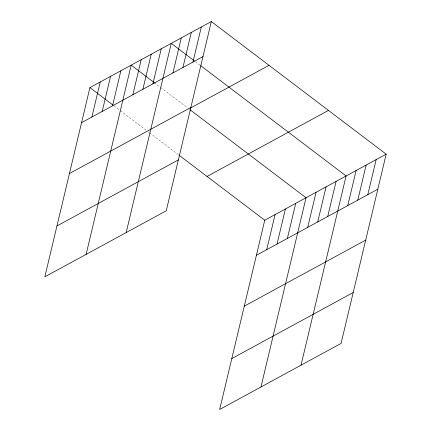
<?xml version="1.0" encoding="UTF-8"?>
<svg xmlns="http://www.w3.org/2000/svg" width="431" height="431" viewBox="0 0 431 431"><rect width="100%" height="100%" fill="white"/><g stroke="black" fill="none" stroke-linecap="round" stroke-linejoin="round"><path stroke-width="0.32" stroke-dasharray="2.15 1.62" d="M195.383 61.649L200.108 65.226M154.271 82.65L160.041 87.024M160.569 87.423L187.841 108.111M114.043 105.902L119.813 110.277M120.341 110.675L146.567 130.571M148.129 131.757L149.164 132.543M149.681 132.931L178.628 154.891"/><path stroke-width="0.65" d="M211.319 21.55L89.917 87.601L44.835 276.826L166.242 210.781L211.319 21.55L386.165 154.174L341.083 343.399L219.681 409.45L264.758 220.219L386.165 154.174M91.884 117.043L100.234 81.987M102.201 111.43L110.557 76.373M112.523 105.816L120.874 70.759M86.114 254.371L131.191 65.14L154.271 82.65M132.856 94.75L141.212 59.693M142.871 89.303L151.227 54.247M152.886 83.851L161.242 48.795M126.175 232.573L171.258 43.348L194.338 60.852M172.923 72.952L181.273 37.896M182.938 67.505L191.289 32.449M192.953 62.059L201.304 26.997M266.73 249.662L275.08 214.606M277.047 244.048L285.397 208.992M287.364 238.435L295.72 203.378M260.96 386.995L306.037 197.764L189.926 109.689M307.702 227.374L316.052 192.318M317.717 221.922L326.068 186.865M327.732 216.475L336.083 181.419M301.021 365.197L346.104 175.967L200.63 65.625M347.763 205.576L356.119 170.52M357.784 200.129L366.135 165.073M367.799 194.677L376.15 159.621M81.561 122.657L202.969 56.606M69.445 173.531L190.847 107.486M190.071 108.267L269.019 65.318M56.957 225.952L178.359 159.901M207.063 176.457L328.465 110.406M256.407 255.281L377.815 189.231M244.285 306.155L365.693 240.105M231.803 358.576L353.204 292.525M89.917 87.601L112.997 105.105M179.145 155.284L264.758 220.219"/></g></svg>
